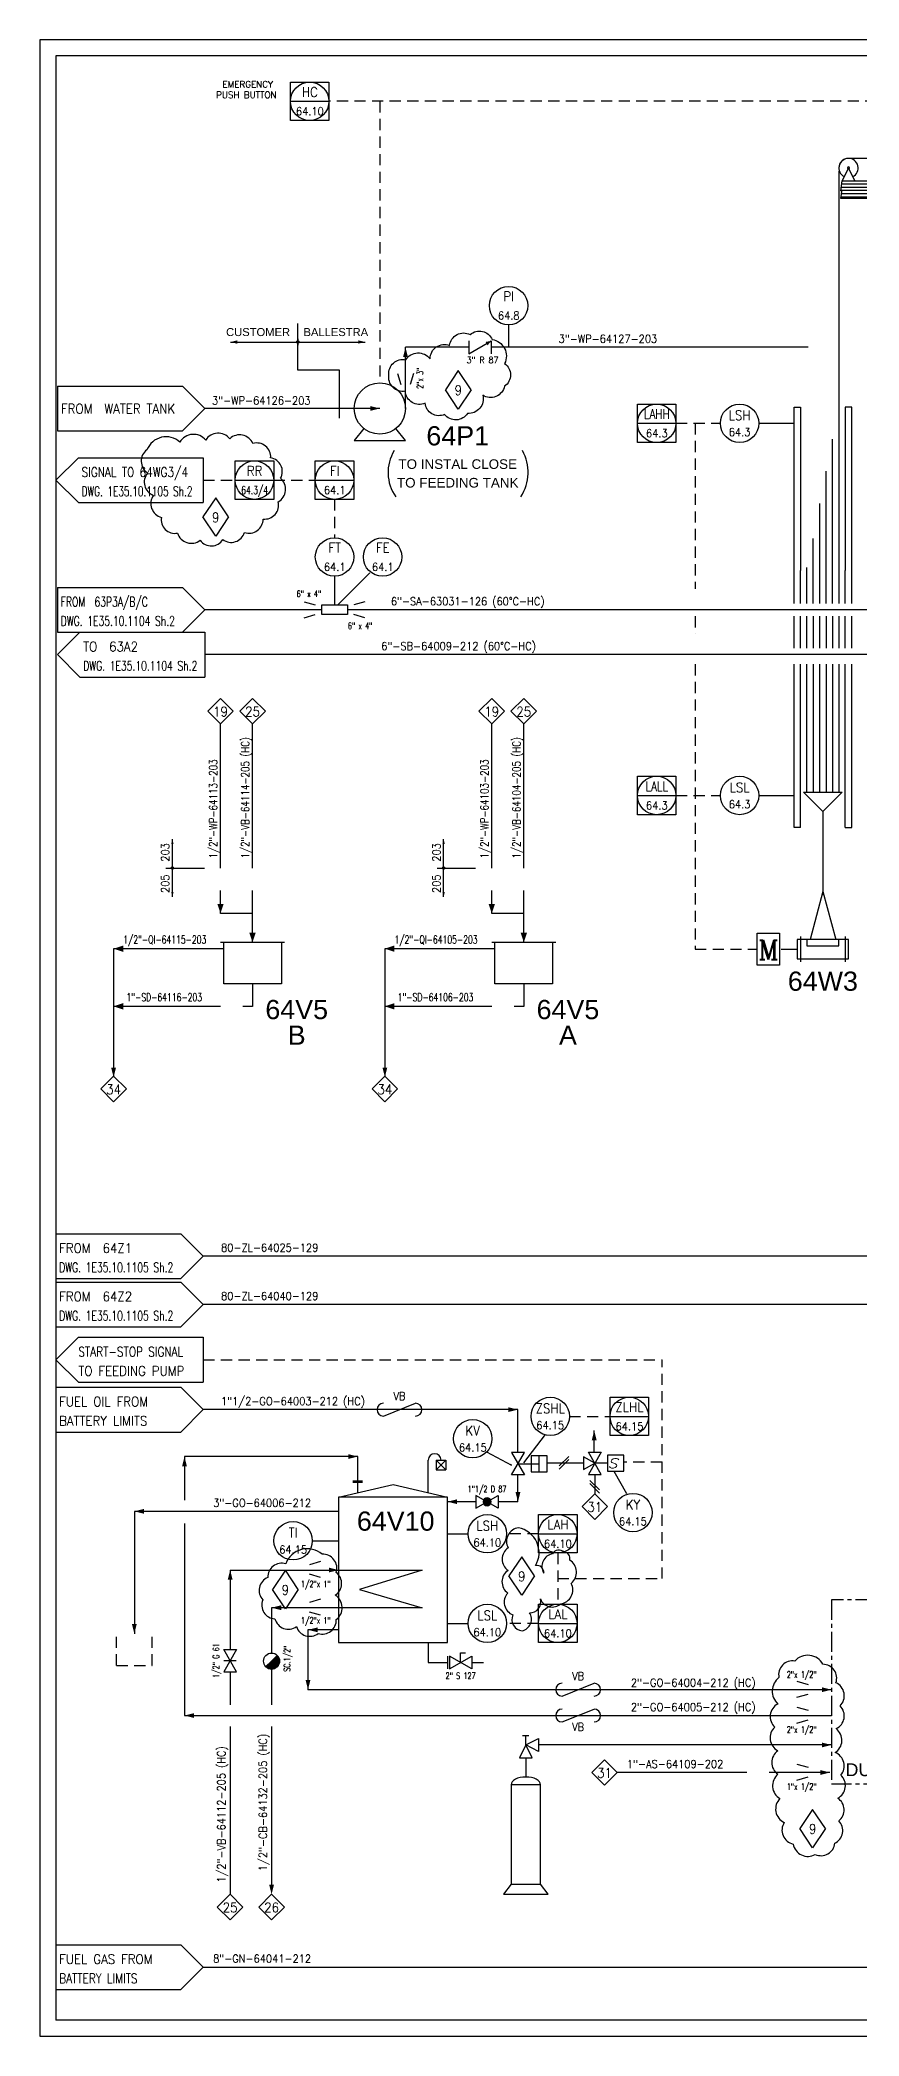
# Model space of a CAD drawing. Extents: x -3 to 112, y 0 to 62.
# Drawn here: x -3.4 to 22.2, y 0 to 62.4 of the extents above; entities that cross this region are included whole.
import ezdxf
from ezdxf.enums import TextEntityAlignment as Align

# ---------------------------------------------------------------- set-up
doc = ezdxf.new("R2010")
doc.units = 0
doc.header["$LTSCALE"] = 0.5
doc.header["$MEASUREMENT"] = 0
doc.linetypes.add('CENTER', pattern=[2, 1.25, -0.25, 0.25, -0.25])
doc.linetypes.add('TRATT2', pattern=[1.1, 0.7, -0.4])
doc.layers.get('0').update_dxf_attribs({"linetype": 'CONTINUOUS'})
for name, color, linetype in [('GREEN', 92, 'CONTINUOUS'), ('NUVOLA', 6, 'CONTINUOUS'), ('RED', 1, 'CONTINUOUS'), ('S', 7, 'CONTINUOUS'), ('TRATT2', 5, 'TRATT2'), ('Y', 92, 'CONTINUOUS')]:
    doc.layers.add(name, color=color, linetype=linetype)
doc.styles.add('A25', font='arial.ttf', dxfattribs={"height": 0.25})
doc.styles.add('A3', font='arial.ttf', dxfattribs={"height": 0.3})
doc.styles.add('A4', font='arial.ttf', dxfattribs={"height": 0.4})
doc.styles.add('A6', font='arial.ttf', dxfattribs={"height": 0.6})
doc.styles.add('C6', font='COMPLEX', dxfattribs={"height": 0.6})
doc.styles.add('S', font='ITALIC', dxfattribs={"height": 6})
doc.styles.add('S2', font='SIMPLEX', dxfattribs={"height": 0.2})
doc.styles.add('S25', font='SIMPLEX', dxfattribs={"width": 0.9, "height": 0.25})
doc.styles.add('S25S', font='SIMPLEX', dxfattribs={"width": 0.7, "height": 0.25})
doc.styles.add('S2S', font='SIMPLEX', dxfattribs={"width": 0.7, "height": 0.2})
doc.styles.add('S3', font='SIMPLEX', dxfattribs={"width": 0.9, "height": 0.3})
doc.styles.add('S35S', font='SIMPLEX', dxfattribs={"width": 0.8, "height": 0.35})
doc.styles.add('S3S', font='SIMPLEX', dxfattribs={"width": 0.8, "height": 0.3})

# ---------------------------------------------------------------- blocks, each defined once
blk = doc.blocks.new('LINEA', base_point=(21, 32))
at = {"layer": 'S', "style": 'S25', "width": 0.9}
blk.add_attdef('LINE', (21, 32.14), '', height=0.25, dxfattribs=at)
blk = doc.blocks.new('LOSAND', base_point=(71.6, 54.1))
for p, q in [((67, 54.8), (70.9, 54.8)), ((67, 54.8), (67, 53.4)), ((70.9, 54.8), (71.6, 54.1)), ((71.6, 54.1), (70.9, 53.4)), ((67, 53.4), (70.9, 53.4))]:
    blk.add_line(p, q)
at = {"layer": 'S'}
for tag, p, height, style, width in [('3', (67.1, 54.2), 0.35, 'S35S', 0.5), ('1', (67.1, 54.2), 0.3, 'S3', 0.9), ('4', (67.1, 53.6), 0.35, 'S35S', 0.5), ('2', (67.1, 53.6), 0.3, 'S3', 0.9)]:
    blk.add_attdef(tag, p, '', height=height, dxfattribs=dict(at, style=style, width=width))
blk = doc.blocks.new('LOSANS', base_point=(13.2, 3.6))
for p, q in [((13.9, 4.3), (13.2, 3.6)), ((13.9, 4.3), (17.8, 4.3)), ((17.8, 4.3), (17.8, 2.9)), ((13.2, 3.6), (13.9, 2.9)), ((13.9, 2.9), (17.8, 2.9))]:
    blk.add_line(p, q)
at = {"layer": 'S'}
for tag, p, height, style, width in [('3', (14, 3.7), 0.35, 'S35S', 0.5), ('1', (14, 3.7), 0.3, 'S3', 0.9), ('4', (14, 3.1), 0.35, 'S35S', 0.5), ('2', (14, 3.1), 0.3, 'S3', 0.9)]:
    blk.add_attdef(tag, p, '', height=height, dxfattribs=dict(at, style=style, width=width))
blk = doc.blocks.new('*X35')
for p, q in [((9.673, 54.9), (11.518, 54.9)), ((9.686, 55), (11.55, 55)), ((9.659, 54.8), (11.599, 54.8)), ((9.667, 54.6), (11.627, 54.6)), ((9.684, 54.7), (11.613, 54.7))]:
    blk.add_line(p, q)
blk = doc.blocks.new('MOTOR', base_point=(11.35, 51))
for p, q in [((11, 52), (11.7, 52)), ((11, 51), (11, 52)), ((11.7, 52), (11.7, 51)), ((11.7, 51), (11, 51))]:
    blk.add_line(p, q)
at = {"style": 'C6'}
blk.add_text('M', height=0.6, dxfattribs=at).set_placement((11.351, 51.18), align=Align.CENTER)
blk = doc.blocks.new('FRECCIA', base_point=(57, 5))
blk.add_solid([(57, 5), (57.3, 5.1), (57.3, 4.9)])
blk = doc.blocks.new('STRUM', base_point=(33, 38))
blk.add_circle((33, 38), 0.6)
at = {"width": 0.9}
for tag, height, style, p in [('2', 0.3, 'S3', (33, 38.1)), ('1', 0.25, 'S25', (33, 37.6))]:
    blk.add_attdef(tag, text='', height=height, dxfattribs=dict(at, style=style)).set_placement(p, align=Align.CENTER)
blk = doc.blocks.new('FRECC1', base_point=(9, 14.25))
blk.add_solid([(9, 14.25), (9.3, 14.325), (9.3, 14.175)])
blk = doc.blocks.new('CAMBCLAS', base_point=(70.2, 40.9))
at = {"layer": 'S'}
for p, q in [((69.3, 41), (71.1, 41)), ((70.2, 41), (70.2, 40.9))]:
    blk.add_line(p, q, dxfattribs=at)
blk.add_circle((70.2, 41), 0.0397, dxfattribs=at)
at = {"layer": 'S', "yscale": 0.5, "zscale": 0.5}
for p, xscale in [((69.3, 41), 0.5), ((71.1, 41), -0.5)]:
    blk.add_blockref('FRECC1', p, dxfattribs=dict(at, xscale=xscale))
at = {"layer": 'S', "style": 'S25', "width": 0.9}
blk.add_attdef('1', text='', height=0.25, dxfattribs=at).set_placement((70, 41.1), align=Align.RIGHT)
blk.add_attdef('2', (70.4, 41.1), '', height=0.25, dxfattribs=at)
blk = doc.blocks.new('NOMEN', base_point=(35, 22))
for p, q in [((35, 22.8), (34.6, 22.4)), ((35.4, 22.4), (35, 22.8)), ((34.6, 22.4), (35, 22)), ((35, 22), (35.4, 22.4))]:
    blk.add_line(p, q)
at = {"style": 'S3', "width": 0.9}
blk.add_attdef('1', text='', height=0.3, dxfattribs=at).set_placement((35, 22.236), align=Align.CENTER)
blk = doc.blocks.new('STRUMC')
blk.add_line((-0.6, 0), (0.6, 0))
blk.add_lwpolyline([(-0.6, 0.6), (0.6, 0.6), (0.6, -0.6), (-0.6, -0.6), (-0.6, 0.6)])
blk.add_circle((0, 0), 0.6)
at = {"style": 'S3', "width": 0.9}
blk.add_attdef('2', text='', height=0.3, dxfattribs=at).set_placement((0.005, 0.139), align=Align.CENTER)
at = {"style": 'S2'}
for tag, p in [('3', (0.8, 0.4)), ('4', (0.8, 0.1))]:
    blk.add_attdef(tag, p, '', height=0.2, dxfattribs=at)
at = {"layer": 'S', "style": 'S25', "width": 0.9}
blk.add_attdef('1', text='', height=0.25, dxfattribs=at).set_placement((0.005, -0.436), align=Align.CENTER)
blk = doc.blocks.new('LOCALE')
blk.add_circle((0, 0), 0.6)
at = {"width": 0.9}
for tag, height, style, p in [('SIGLA', 0.3, 'S3', (0.005, 0.139)), ('NUMERO', 0.25, 'S25', (0.005, -0.436))]:
    blk.add_attdef(tag, text='', height=height, dxfattribs=dict(at, style=style)).set_placement(p, align=Align.CENTER)
blk = doc.blocks.new('COMPUTER')
blk.add_line((-0.6, 0), (0.6, 0))
blk.add_lwpolyline([(-0.6, 0.6), (0.6, 0.6), (0.6, -0.6), (-0.6, -0.6), (-0.6, 0.6)])
blk.add_circle((0, 0), 0.6)
at = {"width": 0.9}
for tag, height, style, p in [('SIGLA', 0.3, 'S3', (0.005, 0.139)), ('NUMERO', 0.25, 'S25', (0.005, -0.436))]:
    blk.add_attdef(tag, text='', height=height, dxfattribs=dict(at, style=style)).set_placement(p, align=Align.CENTER)
at = {"style": 'S2'}
for tag, p in [('3', (0.8, 0.4)), ('4', (0.8, 0.1))]:
    blk.add_attdef(tag, p, '', height=0.2, dxfattribs=at)
blk = doc.blocks.new('RID1')
for p, q in [((0.35, 0.25), (0, 0.15)), ((0.35, -0.25), (0, -0.15))]:
    blk.add_line(p, q)
at = {"style": 'S2', "width": 0.7}
for p in [(0.2, 0.4), (0.2, -0.6)]:
    blk.add_attdef('RID', text='', height=0.2, dxfattribs=at).set_placement(p, align=Align.CENTER)
blk = doc.blocks.new('PUMP')
at = {"layer": 'GREEN'}
for p, q in [((-0.5, -0.625), (-0.8, -1)), ((-0.8, -1), (0.8, -1)), ((0.8, -1), (0.5, -0.625))]:
    blk.add_line(p, q, dxfattribs=at)
blk.add_circle((0, 0), 0.8, dxfattribs=at)
blk = doc.blocks.new('R', base_point=(1, 1.6))
for p, q in [((1, 1.4), (1.7, 1.8)), ((1, 1.8), (1, 1.4)), ((1.7, 1.8), (1.7, 1.4))]:
    blk.add_line(p, q)
blk.add_solid([(1.7, 1.8), (1.519, 1.767), (1.581, 1.659)])
blk = doc.blocks.new('FRECC4')
blk.add_solid([(0, 0), (0.21, 0.0525), (0.21, -0.0525)])
blk = doc.blocks.new('PRESA', base_point=(1.75, 0.1))
for p, q in [((1.5, 0.1), (1.5, 0.6)), ((1.5, 0.6), (2, 0.6)), ((2, 0.1), (1.5, 0.1)), ((2, 0.6), (2, 0.1))]:
    blk.add_line(p, q)
at = {"style": 'S', "width": 1.2}
blk.add_attdef('1', text='', height=0.3, dxfattribs=at).set_placement((1.75, 0.2), align=Align.CENTER)
blk = doc.blocks.new('TREV', base_point=(31.1, 15.45))
for p, q in [((30.75, 15.65), (30.75, 15.25)), ((30.75, 15.25), (31.45, 15.65)), ((31.45, 15.25), (30.75, 15.65)), ((30.9, 15.8), (31.3, 15.8)), ((31.1, 15.45), (30.9, 15.8)), ((31.3, 15.8), (31.1, 15.45)), ((31.45, 15.65), (31.45, 15.25))]:
    blk.add_line(p, q)
blk = doc.blocks.new('K', base_point=(1.6, 2.4))
for p, q in [((1.6, 2.6), (1.6, 2.2)), ((1.6, 2.2), (2.3, 2.6)), ((2.3, 2.2), (1.6, 2.6)), ((2.3, 2.6), (2.3, 2.2))]:
    blk.add_line(p, q)
blk = doc.blocks.new('COMPNEU', base_point=(32.45, 18.2))
for p, q in [((32.6, 18.35), (32.3, 18.05)), ((32.7, 18.35), (32.4, 18.05))]:
    blk.add_line(p, q)
blk = doc.blocks.new('TRACC')
at = {"layer": 'S'}
blk.add_line((0.2, -0.2), (1.2, 0.2), dxfattribs=at)
for centre, start, end in [((0.2, 0), 90, 270), ((1.2, 0), 270, 90)]:
    blk.add_arc(centre, 0.2, start, end, dxfattribs=at)
at = {"layer": 'S', "style": 'S25', "width": 0.9}
for tag, p in [('1', (0.7, 0.3)), ('2', (0.7, -0.5))]:
    blk.add_attdef(tag, text='', height=0.25, dxfattribs=at).set_placement(p, align=Align.CENTER)
blk = doc.blocks.new('*X61')
for p, q in [((42.837, 27.811), (43.189, 28.163)), ((42.857, 27.796), (43.204, 28.143)), ((42.879, 27.782), (43.218, 28.121)), ((42.903, 27.771), (43.229, 28.097)), ((42.929, 27.762), (43.238, 28.071)), ((42.958, 27.755), (43.245, 28.042)), ((42.99, 27.752), (43.248, 28.01)), ((43.027, 27.753), (43.247, 27.973)), ((43.072, 27.763), (43.237, 27.928)), ((43.141, 27.796), (43.204, 27.859))]:
    blk.add_line(p, q)
blk = doc.blocks.new('SC', base_point=(43, 28.25))
for q in [(43.177, 28.176), (42.822, 27.824)]:
    blk.add_line((43, 28), q)
blk.add_circle((43, 28), 0.25)
blk.add_arc((42.998, 28.002), 0.25, 225.29499, 44.24072)
blk.add_blockref('*X61', (0, 0))
blk = doc.blocks.new('G', base_point=(69, 41))
at = {"layer": 'S'}
for p, q in [((69, 41.2), (69, 40.8)), ((69, 40.8), (69.7, 41.2)), ((69.7, 40.8), (69, 41.2)), ((69.348, 41.194), (69.348, 40.807)), ((69.7, 41.2), (69.7, 40.8))]:
    blk.add_line(p, q, dxfattribs=at)
at = {"layer": 'S', "style": 'S2', "width": 0.7}
for p in [(69.349, 41.396), (69.349, 40.502)]:
    blk.add_attdef('G', text='', height=0.2, dxfattribs=at).set_placement(p, align=Align.CENTER)
blk = doc.blocks.new('S', base_point=(68, 41))
at = {"layer": 'S'}
for p, q in [((68, 41.2), (68, 40.8)), ((68.7, 40.8), (68, 41.2)), ((68, 40.8), (68.7, 41.2)), ((68.35, 41.3), (68.5, 41.3)), ((68.35, 41), (68.35, 41.3)), ((68.7, 41.2), (68.7, 40.8))]:
    blk.add_line(p, q, dxfattribs=at)
at = {"layer": 'S', "style": 'S2', "width": 0.7}
for p in [(68.35, 41.4), (68.35, 40.5)]:
    blk.add_attdef('S', text='', height=0.2, dxfattribs=at).set_placement(p, align=Align.CENTER)
blk = doc.blocks.new('*X62')
for p, q in [((12.725, 29.59), (12.86, 29.725)), ((12.728, 29.628), (12.822, 29.722)), ((12.731, 29.561), (12.889, 29.719)), ((12.742, 29.536), (12.914, 29.708)), ((12.757, 29.516), (12.934, 29.693)), ((12.776, 29.499), (12.951, 29.674)), ((12.798, 29.486), (12.964, 29.652)), ((12.825, 29.477), (12.973, 29.625)), ((12.858, 29.475), (12.975, 29.592)), ((12.907, 29.489), (12.961, 29.543))]:
    blk.add_line(p, q)
blk = doc.blocks.new('D')
at = {"layer": 'S'}
for p, q in [((0, 0.2), (0.7, -0.2)), ((0.7, 0.2), (0, -0.2)), ((0, -0.2), (0, 0.2)), ((0.7, -0.2), (0.7, 0.2))]:
    blk.add_line(p, q, dxfattribs=at)
blk.add_circle((0.35, 0), 0.125, dxfattribs=at)
blk.add_blockref('*X62', (-12.5, -29.6), dxfattribs=at)
at = {"layer": 'S', "style": 'S2', "width": 0.7}
for p in [(0.349, 0.396), (0.349, -0.498)]:
    blk.add_attdef('D', text='', height=0.2, dxfattribs=at).set_placement(p, align=Align.CENTER)
blk = doc.blocks.new('REV')
at = {"layer": 'GREEN'}
for p, q in [((0, 0.6), (-0.4, 0)), ((0, -0.6), (-0.4, 0)), ((0.4, 0), (0, 0.6)), ((0.4, 0), (0, -0.6))]:
    blk.add_line(p, q, dxfattribs=at)
at = {"layer": 'Y', "color": 7, "style": 'S3', "width": 0.9}
blk.add_attdef('REV', text='', height=0.3, dxfattribs=at).set_placement((0, -0.162), align=Align.CENTER)

msp = doc.modelspace()

# ---------------------------------------------------------------- linework, layer by layer
for p, q in [((111.777, 62.35), (-3.4, 62.35)), ((-3.4, 62.35), (-3.4, 0)), ((41.561, 58.65), (21.843, 58.65)), ((21.543, 58.25), (21.543, 44.75)), ((21.843, 58.35), (21.643, 57.95)), ((22.043, 57.95), (21.843, 58.35)), ((21.601, 57.641), (21.643, 57.95)), ((21.633, 57.626), (21.601, 57.641)), ((21.601, 57.398), (21.627, 57.535)), ((23.578, 57.398), (21.601, 57.398)), ((21.627, 57.535), (21.633, 57.626)), ((21.643, 57.95), (22.043, 57.95)), ((22.043, 57.95), (23.543, 57.95)), ((4.65, 53.014), (4.65, 52.814)), ((11.231, 53.45), (11.231, 52.75)), ((2.55, 52.914), (6.75, 52.914)), ((9.992, 52.75), (8.013, 52.75)), ((8.013, 50.839), (8.013, 52.75)), ((20.588, 52.75), (10.692, 52.75)), ((7.213, 50.839), (1.75, 50.839)), ((19.043, 50.375), (20.143, 50.375)), ((21.343, 44.75), (21.343, 49.875)), ((21.143, 48.775), (21.143, 48.875)), ((21.143, 44.75), (21.143, 48.775)), ((20.943, 44.75), (20.943, 47.875)), ((20.743, 44.75), (20.743, 46.775)), ((5.797, 45.6), (5.797, 44.7)), ((6.897, 45.7), (5.897, 44.7)), ((20.543, 44.75), (20.543, 45.875)), ((5.397, 44.7), (6.197, 44.7)), ((5.397, 44.4), (5.397, 44.7)), ((6.197, 44.4), (5.397, 44.4)), ((6.197, 44.7), (6.197, 44.4)), ((20.543, 43.35), (20.543, 44.35)), ((20.743, 44.35), (20.743, 43.35)), ((20.943, 43.35), (20.943, 44.35)), ((21.143, 44.35), (21.143, 43.35)), ((21.343, 44.35), (21.343, 43.35)), ((21.543, 44.35), (21.543, 43.35)), ((20.543, 38.85), (20.543, 42.85)), ((20.743, 42.85), (20.743, 38.85)), ((20.943, 38.85), (20.943, 42.85)), ((21.143, 42.85), (21.143, 38.85)), ((21.343, 42.85), (21.343, 38.85)), ((21.543, 42.85), (21.543, 38.85)), ((2.237, 36.483), (2.237, 40.983)), ((3.237, 36.483), (3.237, 40.983)), ((10.706, 36.483), (10.706, 40.983)), ((11.706, 36.483), (11.706, 40.983)), ((19.043, 38.75), (20.143, 38.75)), ((2.237, 35.064), (2.237, 35.783)), ((3.237, 34.164), (3.237, 35.783)), ((10.706, 35.064), (10.706, 35.783)), ((11.706, 34.164), (11.706, 35.783)), ((3.237, 35.064), (2.237, 35.064)), ((11.706, 35.064), (10.706, 35.064)), ((-1.101, 33.964), (-1.101, 29.951)), ((2.337, 33.964), (-1.101, 33.964)), ((10.806, 33.964), (7.368, 33.964)), ((7.368, 33.964), (7.368, 29.951)), ((3.237, 32.864), (3.237, 32.164)), ((11.706, 32.864), (11.706, 32.164)), ((2.234, 32.164), (-1.101, 32.164)), ((3.237, 32.164), (2.934, 32.164)), ((10.703, 32.164), (7.368, 32.164)), ((11.706, 32.164), (11.403, 32.164)), ((11.523, 19.567), (1.7, 19.567)), ((11.523, 18.229), (11.523, 19.567)), ((12.375, 18.791), (11.692, 17.91)), ((13.904, 18.261), (13.904, 18.911)), ((1.113, 18.101), (1.113, 16.734)), ((6.523, 18.101), (1.113, 18.101)), ((6.523, 17.34), (6.523, 18.101)), ((12.19, 17.631), (12.19, 18.128)), ((8.723, 16.99), (8.723, 17.99)), ((8.973, 17.99), (8.973, 17.69)), ((9.273, 17.69), (8.973, 17.99)), ((8.973, 17.69), (9.273, 17.99)), ((8.973, 17.99), (9.273, 17.99)), ((8.973, 17.69), (9.273, 17.69)), ((9.273, 17.99), (9.273, 17.69)), ((11.523, 17.879), (12.19, 17.879)), ((11.523, 16.69), (11.523, 17.529)), ((13.571, 17.893), (12.439, 17.893)), ((14.324, 17.893), (13.921, 17.893)), ((13.921, 17.543), (13.921, 16.935)), ((14.923, 16.937), (14.523, 17.637)), ((6.373, 17.34), (6.673, 17.34)), ((6.673, 17.29), (6.373, 17.29)), ((6.523, 16.994), (6.523, 17.29)), ((-0.452, 16.39), (-0.452, 12.569)), ((5.923, 16.39), (-0.452, 16.39)), ((10.21, 16.69), (9.323, 16.69)), ((11.523, 16.69), (10.91, 16.69)), ((1.113, 16.008), (1.113, 10.012)), ((9.323, 15.69), (9.967, 15.69)), ((5.103, 15.471), (5.923, 15.471)), ((2.538, 14.557), (8.535, 14.557)), ((2.538, 14.557), (2.538, 12.079)), ((8.535, 14.557), (6.579, 13.952)), ((6.579, 13.952), (8.535, 13.38)), ((8.535, 13.38), (3.832, 13.38)), ((3.832, 13.38), (3.832, 11.965)), ((4.968, 12.69), (4.968, 10.818)), ((5.923, 12.69), (4.968, 12.69)), ((9.323, 12.89), (9.967, 12.89)), ((8.723, 12.29), (8.723, 11.667)), ((9.323, 11.867), (9.323, 11.467)), ((9.383, 11.867), (9.383, 11.467)), ((2.538, 11.379), (2.538, 10.343)), ((3.832, 11.465), (3.832, 10.343)), ((8.723, 11.667), (9.323, 11.667)), ((10.083, 11.667), (10.445, 11.667)), ((21.313, 10.818), (4.968, 10.818)), ((1.113, 10.012), (21.313, 10.012)), ((2.538, 9.665), (2.538, 4.43)), ((3.832, 9.665), (3.832, 4.53)), ((11.668, 9.392), (11.868, 9.392)), ((11.768, 9.092), (11.768, 9.392)), ((11.768, 9.092), (11.568, 8.692)), ((11.768, 9.092), (12.168, 9.292)), ((12.168, 8.892), (11.768, 9.092)), ((11.968, 8.692), (11.768, 9.092)), ((12.168, 9.292), (12.168, 8.892)), ((21.313, 9.092), (12.168, 9.092)), ((11.568, 8.692), (11.968, 8.692)), ((18.67, 8.233), (14.625, 8.233)), ((21.263, 8.233), (19.37, 8.233)), ((1.7, 2.152), (29.268, 2.152)), ((-3.4, 0), (111.777, 0))]:
    msp.add_line(p, q)
for points in [[(5.95, 50.539), (5.95, 52.039), (4.65, 52.039), (4.65, 53.489)], [(10.546, 18.244), (11.323, 17.829), (11.293, 17.866)]]:
    msp.add_lwpolyline(points)
for centre, radius, start, end in [((21.843, 58.35), 0.3, 90, 180), ((21.843, 58.35), 0.3, 296.08945, 243.34335), ((21.843, 58.35), 0.0324, 296.09103, 243.70822), ((8.923, 17.99), 0.2, 360, 180)]:
    msp.add_arc(centre, radius, start, end)
at = {"layer": 'GREEN'}
for p, q in [((20.143, 45.775), (20.143, 50.875)), ((20.143, 50.875), (20.343, 50.875)), ((20.343, 50.875), (20.343, 45.775)), ((21.943, 50.875), (21.743, 50.875)), ((21.743, 50.875), (21.743, 45.775)), ((21.943, 45.775), (21.943, 50.875)), ((20.143, 44.75), (20.143, 45.775)), ((20.343, 44.75), (20.343, 45.775)), ((21.743, 44.75), (21.743, 45.775)), ((21.943, 44.75), (21.943, 45.775)), ((20.143, 43.35), (20.143, 44.35)), ((20.343, 43.35), (20.343, 44.35)), ((21.743, 43.35), (21.743, 44.35)), ((21.943, 43.35), (21.943, 44.35)), ((20.143, 37.75), (20.143, 42.85)), ((20.343, 37.75), (20.343, 42.85)), ((21.743, 37.75), (21.743, 42.85)), ((21.943, 37.75), (21.943, 42.85)), ((21.043, 38.25), (20.443, 38.85)), ((20.443, 38.85), (21.643, 38.85)), ((21.643, 38.85), (21.043, 38.25)), ((21.043, 38.25), (21.043, 37.45)), ((20.343, 37.75), (20.143, 37.75)), ((21.043, 37.45), (21.043, 35.65)), ((21.743, 37.75), (21.943, 37.75)), ((21.043, 35.75), (20.643, 34.25)), ((21.043, 35.75), (21.443, 34.25)), ((20.343, 34.35), (20.343, 33.55)), ((21.743, 34.35), (21.743, 33.55)), ((2.237, 34.164), (4.237, 34.164)), ((2.337, 32.864), (2.337, 34.164)), ((4.137, 34.164), (4.137, 32.864)), ((10.706, 34.164), (12.706, 34.164)), ((10.806, 32.864), (10.806, 34.164)), ((12.606, 34.164), (12.606, 32.864)), ((19.743, 33.95), (20.243, 33.95)), ((21.043, 34.25), (20.243, 34.25)), ((20.243, 34.25), (20.243, 33.65)), ((20.543, 34.25), (20.543, 34.05)), ((20.543, 34.05), (21.543, 34.05)), ((21.843, 34.25), (21.043, 34.25)), ((21.543, 34.05), (21.543, 34.25)), ((21.843, 33.65), (21.843, 34.25)), ((20.243, 33.65), (21.843, 33.65)), ((4.137, 32.864), (2.337, 32.864)), ((12.606, 32.864), (10.806, 32.864)), ((5.923, 16.833), (7.623, 17.233)), ((7.623, 17.233), (9.323, 16.833)), ((9.323, 16.833), (5.923, 16.833)), ((5.923, 16.833), (5.923, 12.29)), ((9.323, 12.29), (9.323, 16.833)), ((5.923, 12.29), (9.323, 12.29)), ((11.768, 8.692), (11.768, 8.092)), ((11.308, 7.852), (11.308, 4.749)), ((12.228, 7.852), (11.308, 7.852)), ((12.228, 4.749), (12.228, 7.852)), ((11.308, 4.749), (11.068, 4.429)), ((11.068, 4.429), (12.468, 4.429)), ((11.308, 4.749), (12.228, 4.749)), ((12.468, 4.429), (12.228, 4.749))]:
    msp.add_line(p, q, dxfattribs=at)
for centre, radius, start, end in [((8.773, 48.838), 1.306, 148.48394, 215.33535), ((10.447, 48.842), 1.393, 327.01238, 29.16833)]:
    msp.add_arc(centre, radius, start, end, dxfattribs=at)
msp.add_ellipse((11.768, 7.852), major_axis=(-0.46, 0), ratio=0.521739, start_param=3.141593, end_param=6.283185, dxfattribs=at)
at = {"layer": 'NUVOLA'}
for points in [[(11.104, 52.242, -0.520567), (11.104, 51.532, -0.520567), (10.424, 51.25, -0.520567), (9.95, 50.685, -0.520567), (9.233, 50.653, -0.520567), (8.626, 51.004, -0.520567), (8.005, 51.377, -0.520567), (7.495, 51.887, -0.520567), (8.018, 52.358, -0.520567), (8.78, 52.391, -0.520567), (9.387, 52.81, -0.520567), (10.032, 53.146, -0.520567), (10.717, 52.99, -0.520567)], [(-0.06, 49.551, 0.520567), (-0.039, 48.822, 0.520567), (-0.039, 48.822, 0.520567), (0.143, 48.125, 0.520567), (0.143, 48.125, 0.520567), (0.39, 47.438, 0.520567), (0.39, 47.438, 0.520567), (0.895, 46.945, 0.520567), (0.895, 46.945, 0.520567), (1.603, 46.72, 0.520567), (1.603, 46.72, 0.520567), (2.311, 46.741, 0.520567), (2.311, 46.741, 0.520567), (2.987, 46.967, 0.520567), (2.987, 46.967, 0.520567), (3.567, 47.385, 0.520567), (3.567, 47.385, 0.520567), (4.039, 47.921, 0.520567), (4.039, 47.921, 0.520567), (4.114, 48.661, 0.520567), (4.114, 48.661, 0.520567), (3.803, 49.294, 0.520567), (3.803, 49.294, 0.520567), (3.245, 49.744, 0.520567), (3.245, 49.744, 0.520567), (2.526, 49.894, 0.520567), (2.526, 49.894, 0.520567), (1.775, 49.851, 0.520567), (1.775, 49.851, 0.520567), (0.97, 49.787, 0.520567), (0.97, 49.787, 0.520567)], [(11.539, 15.876, 0.520567), (11.215, 15.251, 0.520567), (11.215, 15.251, 0.520567), (11.215, 14.544, 0.520567), (11.215, 14.544, 0.520567), (11.203, 13.838, 0.520567), (11.203, 13.838, 0.520567), (11.365, 13.155, 0.520567), (11.365, 13.155, 0.520567), (11.655, 12.657, 0.520567), (11.887, 13.225, 0.520567), (12.223, 13.653, 0.520567), (12.86, 13.502, 0.520567), (13.184, 14.139, 0.520567), (13.184, 14.139, 0.520567), (13.138, 14.869, 0.520567), (13.138, 14.869, 0.520567), (12.964, 15.112, 0.520567), (12.605, 15.065, 0.520567), (12.327, 14.463, 0.520567), (12.072, 14.695, 0.520567)], [(4.272, 14.75, 0.520567), (3.714, 14.322, 0.520567), (3.559, 13.625, 0.520567), (3.936, 13.033, 0.520567), (4.609, 12.788, 0.520567), (5.284, 12.575, 0.520567), (5.852, 13.011, 0.520567), (5.819, 13.77, 0.520567), (5.85, 14.48, 0.520567), (5.412, 15.051, 0.520567)], [(20.169, 11.713, 0.531372), (19.671, 11.199, 0.459727), (19.636, 10.372, 0.520567), (19.541, 9.65, 0.520567), (19.638, 8.914, 0.520567), (19.638, 8.178, 0.520567), (19.704, 7.418, 0.520567), (19.836, 6.671, 0.520567), (20.115, 5.997, 0.520567), (20.806, 5.675, 0.520567), (21.415, 6.026, 0.520567), (21.537, 6.72, 0.520567), (21.506, 7.429, 0.520567), (21.602, 8.153, 0.520567), (21.425, 8.854, 0.520567), (21.457, 9.602, 0.520567), (21.582, 10.311, 0.520567), (21.449, 11.038, 0.520567), (21.046, 11.613, 0.520567)]]:
    msp.add_lwpolyline(points, format="xyb", close=True, dxfattribs=at)
at = {"layer": 'RED'}
for p, q in [((111.277, 61.85), (-2.9, 61.85)), ((-2.9, 61.85), (-2.9, 0.5)), ((5.397, 44.55), (1.75, 44.55)), ((44.168, 44.55), (6.197, 44.55)), ((45.168, 43.15), (1.75, 43.15)), ((45.168, 43.15), (1.75, 43.15)), ((28.933, 24.36), (1.7, 24.36)), ((28.933, 22.851), (1.7, 22.851)), ((111.277, 0.5), (-2.9, 0.5))]:
    msp.add_line(p, q, dxfattribs=at)
at = {"layer": 'RED', "linetype": 'CENTER'}
msp.add_lwpolyline([(28.683, 13.629), (21.313, 13.629), (21.313, 7.883), (31.483, 7.883), (31.483, 13.629), (29.983, 13.629)], dxfattribs=at)
at = {"layer": 'S'}
for p, q in [((4.65, 52.914), (4.65, 53.014)), ((0.534, 36.483), (1.734, 36.483)), ((9.003, 36.483), (10.203, 36.483))]:
    msp.add_line(p, q, dxfattribs=at)
msp.add_circle((4.65, 52.914), 0.0397, dxfattribs=at)
at = {"layer": 'TRATT2'}
for p, q in [((46.368, 60.434), (5.621, 60.434)), ((7.213, 60.434), (7.213, 51.639)), ((16.454, 50.375), (17.843, 50.375)), ((17.054, 50.375), (17.054, 45.2)), ((1.7, 48.6), (5.797, 48.6)), ((3.897, 48.6), (5.197, 48.6)), ((5.797, 48), (5.797, 46.8)), ((17.054, 44.35), (17.054, 43.8)), ((17.054, 42.85), (17.054, 33.95)), ((16.454, 38.75), (17.843, 38.75)), ((17.054, 33.95), (18.993, 33.95)), ((1.7, 21.126), (16.023, 21.126)), ((16.023, 14.29), (16.023, 21.126)), ((13.131, 19.356), (14.398, 19.356)), ((16.023, 17.929), (14.823, 17.929)), ((12.167, 15.69), (11.167, 15.69)), ((12.767, 15.09), (12.767, 13.49)), ((12.767, 14.29), (16.023, 14.29)), ((-1.007, 11.575), (-1.007, 12.547)), ((0.103, 11.575), (0.103, 12.547)), ((12.167, 12.89), (11.167, 12.89)), ((-1.007, 11.575), (0.103, 11.575))]:
    msp.add_line(p, q, dxfattribs=at)

# ---------------------------------------------------------------- block references
ref = msp.add_blockref('COMPUTER', (5.021, 60.434))
ref.add_attrib('SIGLA', 'HC', dxfattribs={"height": 0.3, "style": 'S3', "width": 0.9}).set_placement((5.027, 60.573), align=Align.CENTER)
ref.add_attrib('NUMERO', '64.10', dxfattribs={"height": 0.25, "style": 'S25', "width": 0.9}).set_placement((5.027, 59.998), align=Align.CENTER)
ref.add_attrib('3', 'EMERGENCY', (2.298, 60.866), dxfattribs={"height": 0.2, "style": 'S2'})
ref.add_attrib('4', 'PUSH BUTTON', (2.101, 60.534), dxfattribs={"height": 0.2, "style": 'S2'})
for name, p in [('*X35', (11.944, 2.853)), ('R', (9.992, 52.75)), ('PUMP', (7.213, 50.839)), ('FRECCIA', (-1.101, 33.964)), ('FRECCIA', (7.368, 33.964)), ('FRECCIA', (-1.101, 32.164)), ('FRECCIA', (7.368, 32.164)), ('FRECC1', (-0.452, 16.39)), ('FRECC1', (9.323, 16.69)), ('FRECC1', (3.832, 13.38)), ('FRECC1', (4.968, 12.69)), ('FRECC1', (1.113, 10.012))]:
    msp.add_blockref(name, p)
for name, p, values in [('LOCALE', (11.231, 54.05), {'SIGLA': 'PI', 'NUMERO': '64.8'}), ('REV', (9.659, 51.42), {'REV': '9'}), ('STRUM', (18.443, 50.375), {'2': 'LSH', '1': '64.3'}), ('COMPUTER', (5.797, 48.6), {'SIGLA': 'FI', 'NUMERO': '64.1'}), ('REV', (2.087, 47.449), {'REV': '9'}), ('LOCALE', (5.797, 46.2), {'SIGLA': 'FT', 'NUMERO': '64.1'}), ('LOCALE', (7.297, 46.2), {'SIGLA': 'FE', 'NUMERO': '64.1'}), ('NOMEN', (2.237, 40.983), {'1': '19'}), ('NOMEN', (3.237, 40.983), {'1': '25'}), ('NOMEN', (10.706, 40.983), {'1': '19'}), ('NOMEN', (11.706, 40.983), {'1': '25'}), ('STRUM', (18.443, 38.75), {'2': 'LSL', '1': '64.3'}), ('NOMEN', (-1.101, 29.183), {'1': '34'}), ('NOMEN', (7.368, 29.183), {'1': '34'}), ('LINEA', (2.255, 24.36), {'LINE': '80-ZL-64025-129'}), ('LINEA', (2.255, 22.851), {'LINE': '80-ZL-64040-129'}), ('LOSAND', (1.7, 19.567), {'1': 'FUEL OIL FROM', '2': 'BATTERY LIMITS'}), ('LINEA', (2.255, 19.567), {'LINE': '1"1/2-GO-64003-212 (HC)'}), ('TRACC', (7.125, 19.567), {'1': 'VB'}), ('COMPUTER', (14.998, 19.356), {'SIGLA': 'ZLHL', 'NUMERO': '64.15'}), ('LINEA', (2.009, 16.39), {'LINE': '3"-GO-64006-212'}), ('COMPUTER', (12.767, 15.69), {'SIGLA': 'LAH', 'NUMERO': '64.10'}), ('REV', (11.643, 14.371), {'REV': '9'}), ('REV', (4.263, 13.948), {'REV': '9'}), ('COMPUTER', (12.767, 12.89), {'SIGLA': 'LAL', 'NUMERO': '64.10'}), ('TRACC', (12.702, 10.818), {'1': 'VB'}), ('LINEA', (15.05, 10.773), {'LINE': '2"-GO-64004-212 (HC)'}), ('LINEA', (15.05, 10.012), {'LINE': '2"-GO-64005-212 (HC)'}), ('NOMEN', (14.225, 7.833), {'1': '31'}), ('LINEA', (14.925, 8.233), {'LINE': '1"-AS-64109-202'}), ('REV', (20.723, 6.482), {'REV': '9'}), ('NOMEN', (2.538, 3.63), {'1': '25'}), ('NOMEN', (3.832, 3.63), {'1': '26'}), ('LINEA', (2.006, 2.153), {'LINE': '8"-GN-64041-212'})]:
    msp.add_blockref(name, p).add_auto_attribs(values)
at = {"xscale": -1}
for name, p, rotation in [('FRECC4', (2.55, 52.914), 180), ('K', (11.523, 17.529), 270), ('PRESA', (11.939, 17.879), 270), ('COMPNEU', (12.959, 17.857), 270)]:
    msp.add_blockref(name, p, dxfattribs=dict(at, rotation=rotation))
msp.add_blockref('FRECC4', (6.75, 52.914), dxfattribs=at)
for name, p, rotation in [('FRECC1', (8.013, 52.75), 270), ('FRECC1', (7.213, 50.839), 180), ('FRECCIA', (2.237, 35.064), 90), ('FRECCIA', (10.706, 35.064), 90), ('FRECCIA', (3.237, 34.164), 90), ('FRECCIA', (11.706, 34.164), 90), ('FRECC1', (-1.101, 29.951), 90), ('FRECC1', (7.368, 29.951), 90), ('FRECC1', (11.523, 19.567), 180), ('FRECC1', (13.904, 18.911), 270), ('FRECC1', (1.113, 18.101), 270), ('FRECC1', (6.523, 18.101), 180), ('FRECC1', (11.523, 16.69), 90), ('COMPNEU', (13.921, 17.208), 270), ('FRECC1', (2.538, 14.557), 270), ('FRECC1', (5.923, 14.557), 180), ('FRECC1', (-0.452, 12.569), 90), ('FRECC1', (4.968, 10.818), 90), ('FRECC1', (21.313, 10.818), 180), ('FRECC1', (21.313, 9.092), 180), ('FRECC1', (21.263, 8.233), 180), ('FRECC1', (3.832, 4.428), 90)]:
    msp.add_blockref(name, p, dxfattribs=dict(rotation=rotation))
ref = msp.add_blockref('RID1', (8.013, 51.582), dxfattribs=dict(xscale=-1, rotation=270.0000000000003))
ref.add_attrib('RID', '2"x 3"', dxfattribs={"height": 0.2, "rotation": 90, "style": 'S2', "width": 0.7}).set_placement((8.567, 51.782), align=Align.CENTER)
ref = msp.add_blockref('LOSAND', (1.75, 50.839))
ref.add_attrib('1', 'FROM  WATER TANK', (-2.743, 50.68), dxfattribs={"layer": 'S', "height": 0.3, "style": 'S3S', "width": 0.9})
ref = msp.add_blockref('STRUMC', (15.854, 50.375))
ref.add_attrib('2', 'LAHH', dxfattribs={"height": 0.3, "style": 'S3S', "width": 0.8}).set_placement((15.859, 50.514), align=Align.CENTER)
ref.add_attrib('1', '64.3', dxfattribs={"layer": 'S', "height": 0.25, "style": 'S25', "width": 0.9}).set_placement((15.859, 49.939), align=Align.CENTER)
ref = msp.add_blockref('LOSANS', (-2.9, 48.6))
ref.add_attrib('1', 'SIGNAL TO 64WG3/4', (-2.1, 48.7), dxfattribs={"layer": 'S', "height": 0.3, "style": 'S3', "width": 0.8})
ref.add_attrib('2', 'DWG. 1E35.10.1105 Sh.2', (-2.1, 48.1), dxfattribs={"layer": 'S', "height": 0.3, "style": 'S3S', "width": 0.68})
ref = msp.add_blockref('COMPUTER', (3.297, 48.6))
ref.add_attrib('SIGLA', 'RR', dxfattribs={"height": 0.3, "style": 'S3', "width": 0.9}).set_placement((3.302, 48.739), align=Align.CENTER)
ref.add_attrib('NUMERO', '64.3/4', dxfattribs={"height": 0.25, "style": 'S25', "width": 0.7}).set_placement((3.302, 48.164), align=Align.CENTER)
ref = msp.add_blockref('LOSAND', (1.75, 44.55))
ref.add_attrib('1', 'FROM  63P3A/B/C', (-2.75, 44.65), dxfattribs={"layer": 'S', "height": 0.3, "style": 'S3S', "width": 0.7})
ref.add_attrib('2', 'DWG. 1E35.10.1104 Sh.2', (-2.75, 44.05), dxfattribs={"layer": 'S', "height": 0.3, "style": 'S3S', "width": 0.7})
ref = msp.add_blockref('RID1', (5.197, 44.55), dxfattribs=dict(xscale=-1))
ref.add_attrib('RID', '6" x 4"', dxfattribs={"height": 0.2, "style": 'S2', "width": 0.7}).set_placement((4.997, 44.95), align=Align.CENTER)
ref = msp.add_blockref('RID1', (6.397, 44.55))
ref.add_attrib('RID', '6" x 4"', dxfattribs={"height": 0.2, "style": 'S2', "width": 0.7}).set_placement((6.597, 43.95), align=Align.CENTER)
ref = msp.add_blockref('LOSANS', (-2.85, 43.15))
ref.add_attrib('1', 'TO  63A2', (-2.05, 43.25), dxfattribs={"layer": 'S', "height": 0.3, "style": 'S3', "width": 0.9})
ref.add_attrib('2', 'DWG. 1E35.10.1104 Sh.2', (-2.05, 42.65), dxfattribs={"layer": 'S', "height": 0.3, "style": 'S3S', "width": 0.7})
ref = msp.add_blockref('STRUMC', (15.854, 38.75))
ref.add_attrib('2', 'LALL', dxfattribs={"height": 0.3, "style": 'S3S', "width": 0.8}).set_placement((15.859, 38.889), align=Align.CENTER)
ref.add_attrib('1', '64.3', dxfattribs={"layer": 'S', "height": 0.25, "style": 'S25', "width": 0.9}).set_placement((15.859, 38.314), align=Align.CENTER)
ref = msp.add_blockref('LINEA', (-0.801, 33.983))
ref.add_attrib('LINE', '1/2"-QI-64115-203', (-0.801, 34.123), dxfattribs={"layer": 'S', "height": 0.25, "style": 'S25S', "width": 0.7})
ref = msp.add_blockref('LINEA', (7.668, 33.983))
ref.add_attrib('LINE', '1/2"-QI-64105-203', (7.668, 34.123), dxfattribs={"layer": 'S', "height": 0.25, "style": 'S25S', "width": 0.7})
ref = msp.add_blockref('LINEA', (-0.701, 32.183))
ref.add_attrib('LINE', '1"-SD-64116-203', (-0.701, 32.323), dxfattribs={"layer": 'S', "height": 0.25, "style": 'S25S', "width": 0.7})
ref = msp.add_blockref('LINEA', (7.768, 32.183))
ref.add_attrib('LINE', '1"-SD-64106-203', (7.768, 32.323), dxfattribs={"layer": 'S', "height": 0.25, "style": 'S25S', "width": 0.7})
ref = msp.add_blockref('LOSAND', (1.7, 24.36))
ref.add_attrib('1', 'FROM  64Z1', (-2.8, 24.46), dxfattribs={"layer": 'S', "height": 0.3, "style": 'S3', "width": 0.9})
ref.add_attrib('2', 'DWG. 1E35.10.1105 Sh.2', (-2.8, 23.86), dxfattribs={"layer": 'S', "height": 0.3, "style": 'S3S', "width": 0.7})
ref = msp.add_blockref('LOSAND', (1.7, 22.851))
ref.add_attrib('1', 'FROM  64Z2', (-2.8, 22.951), dxfattribs={"layer": 'S', "height": 0.3, "style": 'S3', "width": 0.9})
ref.add_attrib('2', 'DWG. 1E35.10.1105 Sh.2', (-2.8, 22.351), dxfattribs={"layer": 'S', "height": 0.3, "style": 'S3S', "width": 0.7})
ref = msp.add_blockref('LOSANS', (-2.9, 21.126))
ref.add_attrib('1', 'START-STOP SIGNAL', (-2.2, 21.226), dxfattribs={"layer": 'S', "height": 0.3, "style": 'S3S', "width": 0.8})
ref.add_attrib('2', 'TO FEEDING PUMP', (-2.2, 20.626), dxfattribs={"layer": 'S', "height": 0.3, "style": 'S3', "width": 0.9})
ref = msp.add_blockref('STRUM', (12.531, 19.356))
ref.add_attrib('2', 'ZSHL', dxfattribs={"height": 0.3, "style": 'S3', "width": 0.9}).set_placement((12.531, 19.456), align=Align.CENTER)
ref.add_attrib('1', '64.15', dxfattribs={"layer": 'S', "height": 0.25, "style": 'S25', "width": 0.9}).set_placement((12.531, 18.956), align=Align.CENTER)
ref = msp.add_blockref('STRUM', (10.112, 18.658))
ref.add_attrib('2', 'KV', dxfattribs={"height": 0.3, "style": 'S3', "width": 0.9}).set_placement((10.112, 18.758), align=Align.CENTER)
ref.add_attrib('1', '64.15', dxfattribs={"layer": 'S', "height": 0.25, "style": 'S25', "width": 0.9}).set_placement((10.112, 18.258), align=Align.CENTER)
at = {"yscale": -1, "rotation": 270}
msp.add_blockref('TREV', (13.921, 17.893), dxfattribs=at)
ref = msp.add_blockref('PRESA', (14.574, 18.143), dxfattribs=dict(xscale=-1, rotation=180))
ref.add_attrib('1', 'S', dxfattribs={"height": 0.3, "rotation": 180, "style": 'S', "width": 1.2}).set_placement((14.574, 18.043), align=Align.CENTER)
ref = msp.add_blockref('D', (10.21, 16.69), dxfattribs=dict(xscale=-1, rotation=180))
ref.add_attrib('D', '1"1/2 D 87', dxfattribs={"layer": 'S', "height": 0.2, "style": 'S2', "width": 0.7}).set_placement((10.559, 16.987), align=Align.CENTER)
ref = msp.add_blockref('NOMEN', (13.923, 16.137), dxfattribs=dict(xscale=-1))
ref.add_attrib('1', '31', dxfattribs={"height": 0.3, "style": 'S3', "width": 0.9}).set_placement((13.923, 16.374), align=Align.CENTER)
ref = msp.add_blockref('STRUM', (15.113, 16.352))
ref.add_attrib('2', 'KY', dxfattribs={"height": 0.3, "style": 'S3', "width": 0.9}).set_placement((15.113, 16.452), align=Align.CENTER)
ref.add_attrib('1', '64.15', dxfattribs={"layer": 'S', "height": 0.25, "style": 'S25', "width": 0.9}).set_placement((15.113, 15.952), align=Align.CENTER)
ref = msp.add_blockref('STRUM', (10.567, 15.69))
ref.add_attrib('2', 'LSH', dxfattribs={"height": 0.3, "style": 'S3', "width": 0.9}).set_placement((10.567, 15.79), align=Align.CENTER)
ref.add_attrib('1', '64.10', dxfattribs={"layer": 'S', "height": 0.25, "style": 'S25', "width": 0.9}).set_placement((10.567, 15.29), align=Align.CENTER)
ref = msp.add_blockref('STRUM', (4.503, 15.471))
ref.add_attrib('2', 'TI', dxfattribs={"height": 0.3, "style": 'S3', "width": 0.9}).set_placement((4.503, 15.571), align=Align.CENTER)
ref.add_attrib('1', '64.15', dxfattribs={"layer": 'S', "height": 0.25, "style": 'S25', "width": 0.9}).set_placement((4.503, 15.071), align=Align.CENTER)
ref = msp.add_blockref('RID1', (5.013, 14.573), dxfattribs=dict(xscale=-1, rotation=180.0000000000002))
ref.add_attrib('RID', '1/2"x 1"', dxfattribs={"height": 0.2, "style": 'S2', "width": 0.7}).set_placement((5.213, 14.019), align=Align.CENTER)
ref = msp.add_blockref('RID1', (5.013, 13.396), dxfattribs=dict(xscale=-1, rotation=180.0000000000002))
ref.add_attrib('RID', '1/2"x 1"', dxfattribs={"height": 0.2, "style": 'S2', "width": 0.7}).set_placement((5.213, 12.882), align=Align.CENTER)
ref = msp.add_blockref('STRUM', (10.567, 12.89))
ref.add_attrib('2', 'LSL', dxfattribs={"height": 0.3, "style": 'S3', "width": 0.9}).set_placement((10.567, 12.99), align=Align.CENTER)
ref.add_attrib('1', '64.10', dxfattribs={"layer": 'S', "height": 0.25, "style": 'S25', "width": 0.9}).set_placement((10.567, 12.49), align=Align.CENTER)
ref = msp.add_blockref('RID1', (20.582, 10.833), dxfattribs=dict(rotation=179.9999999999998))
ref.add_attrib('RID', '2"x 1/2"', dxfattribs={"height": 0.2, "style": 'S2', "width": 0.7}).set_placement((20.382, 11.193), align=Align.CENTER)
ref = msp.add_blockref('TRACC', (12.702, 10.012))
ref.add_attrib('1', 'VB', dxfattribs={"layer": 'S', "height": 0.25, "style": 'S25', "width": 0.9}).set_placement((13.402, 9.531), align=Align.CENTER)
ref = msp.add_blockref('RID1', (20.582, 10.028), dxfattribs=dict(rotation=179.9999999999998))
ref.add_attrib('RID', '2"x 1/2"', dxfattribs={"height": 0.2, "style": 'S2', "width": 0.7}).set_placement((20.382, 9.474), align=Align.CENTER)
ref = msp.add_blockref('RID1', (20.582, 8.248), dxfattribs=dict(rotation=179.9999999999998))
ref.add_attrib('RID', '1"x 1/2"', dxfattribs={"height": 0.2, "style": 'S2', "width": 0.7}).set_placement((20.382, 7.694), align=Align.CENTER)
ref = msp.add_blockref('LOSAND', (1.7, 2.152))
ref.add_attrib('1', 'FUEL GAS FROM', (-2.8, 2.252), dxfattribs={"layer": 'S', "height": 0.3, "style": 'S3', "width": 0.9})
ref.add_attrib('2', 'BATTERY LIMITS', (-2.8, 1.652), dxfattribs={"layer": 'S', "height": 0.3, "style": 'S3S', "width": 0.8})
at = {"layer": 'GREEN'}
msp.add_blockref('MOTOR', (19.343, 33.45), dxfattribs=at)
at = {"layer": 'S'}
for p, values in [((12.794, 52.75), {'LINE': '3"-WP-64127-203'}), ((1.972, 50.821), {'LINE': '3"-WP-64126-203'}), ((7.556, 44.55), {'LINE': '6"-SA-63031-126 (60%%dC-HC)'}), ((7.256, 43.15), {'LINE': '6"-SB-64009-212 (60%%dC-HC)'})]:
    msp.add_blockref('LINEA', p, dxfattribs=at).add_auto_attribs(values)
at = {"layer": 'S', "rotation": 90}
for p in [(0.834, 36.483), (9.303, 36.483)]:
    msp.add_blockref('CAMBCLAS', p, dxfattribs=at).add_auto_attribs({'1': '205', '2': '203'})
at = {"layer": 'S'}
ref = msp.add_blockref('G', (2.538, 11.379), dxfattribs=dict(at, rotation=90))
ref.add_attrib('G', '1/2" G 61', dxfattribs={"height": 0.2, "rotation": 90, "style": 'S2', "width": 0.7}).set_placement((2.196, 11.729), align=Align.CENTER)
msp.add_blockref('SC', (3.832, 11.965), dxfattribs=at)
ref = msp.add_blockref('S', (9.383, 11.667), dxfattribs=at)
ref.add_attrib('S', '2" S 127', dxfattribs={"height": 0.2, "style": 'S2', "width": 0.7}).set_placement((9.733, 11.154), align=Align.CENTER)

# ---------------------------------------------------------------- texts
at = {"style": 'A25'}
for s, p in [('CUSTOMER', (2.411, 53.1)), ('BALLESTRA', (4.828, 53.1))]:
    msp.add_text(s, height=0.25, dxfattribs=at).set_placement(p)
at = {"style": 'S3', "width": 0.9}
msp.add_text('3" R 87', height=0.2, dxfattribs=at).set_placement((10.417, 52.251), align=Align.CENTER)
at = {"layer": 'GREEN'}
for s, height, style, p in [('64P1', 0.6, 'A6', (9.643, 49.685)), ('TO FEEDING TANK', 0.3, 'A3', (9.643, 48.369)), ('TO INSTAL CLOSE', 0.3, 'A3', (9.643, 48.951))]:
    msp.add_text(s, height=height, dxfattribs=dict(at, style=style)).set_placement(p, align=Align.CENTER)
at = {"layer": 'S'}
for s, height, style, width, p in [('1/2"-VB-64114-205 (HC)', 0.25, 'S25S', 0.8, (3.134, 36.783)), ('1/2"-VB-64104-205 (HC)', 0.25, 'S25S', 0.8, (11.603, 36.783)), ('1/2"-WP-64113-203', 0.25, 'S25S', 0.8, (2.134, 36.783)), ('1/2"-WP-64103-203', 0.25, 'S25S', 0.8, (10.603, 36.783)), ('SC.1/2"', 0.2, 'S2S', 0.7, (4.416, 11.38)), ('1/2"-VB-64112-205 (HC)', 0.25, 'S25', 0.9, (2.388, 4.794))]:
    msp.add_text(s, height=height, rotation=90, dxfattribs=dict(at, style=style, width=width)).set_placement(p)
at = {"layer": 'S', "style": 'S25S', "width": 0.9}
msp.add_text('1/2"-CB-64132-205 (HC)', height=0.25, rotation=90, dxfattribs=at).set_placement((3.687, 9.442), align=Align.RIGHT)
at = {"layer": 'Y'}
for s, height, style, p in [('64W3', 0.6, 'A6', (21.043, 32.65)), ('64V5', 0.6, 'A6', (4.616, 31.764)), ('64V5', 0.6, 'A6', (13.084, 31.764)), ('B', 0.6, 'A6', (4.616, 30.964)), ('A', 0.6, 'A6', (13.084, 30.964)), ('DUAL FUEL TYPE BURNER', 0.4, 'A4', (25.35, 8.119))]:
    msp.add_text(s, height=height, dxfattribs=dict(at, style=style)).set_placement(p, align=Align.CENTER)
at = {"layer": 'Y', "style": 'A6'}
msp.add_text('64V10', height=0.6, dxfattribs=at).set_placement((8.918, 15.785), align=Align.RIGHT)

doc.saveas('drawing.dxf')
